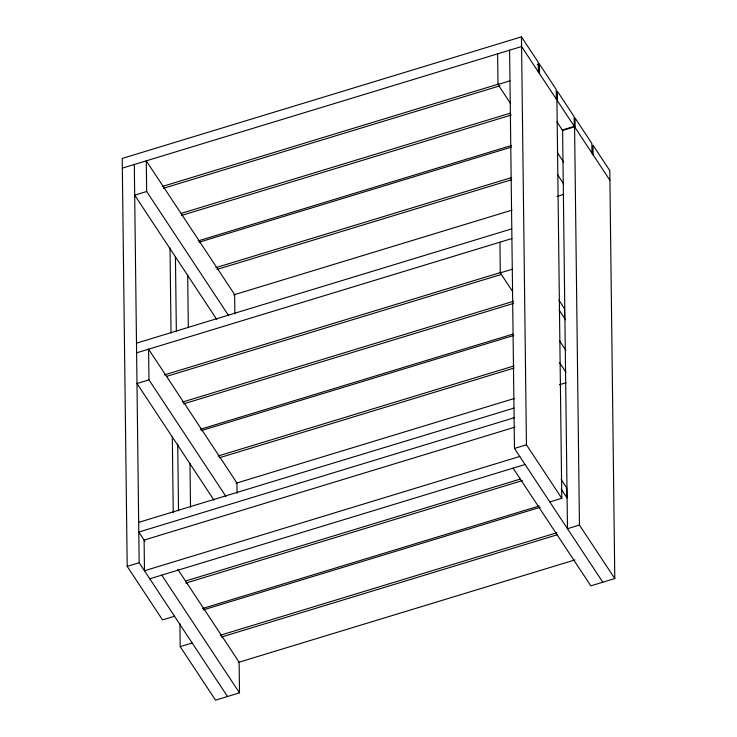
<?xml version="1.0" encoding="UTF-8"?>
<svg xmlns="http://www.w3.org/2000/svg" width="737" height="737" viewBox="0 0 737 737"><rect width="100%" height="100%" fill="white"/><g stroke="black" fill="none" stroke-linecap="round" stroke-linejoin="round"><path stroke-width="1.11" d="M538.369 71.95L538.25 62.267L521.464 36.85L122.213 158.437L127.197 566.375L162.536 619.891L174.512 616.243M122.333 168.128L521.584 46.542L556.914 100.048L561.778 498.304L549.802 501.952M537.227 64.718L539.429 64.055L556.214 89.463L556.324 99.154M162.214 186.507L498.774 84.009M228.691 315.722L146.663 191.509L134.687 195.158L216.715 319.37M497.622 53.829L498 84.506L509.976 80.858M163.393 188.294L499.944 85.796M181.274 213.371L510.133 113.222M181.357 215.49L511.312 115.009M198.142 240.907L511.598 145.447M562.193 130.034L574.289 126.349L574.169 116.667L557.384 91.25L557.504 100.941L574.289 126.349M556.932 121.845L562.607 130.449L574.584 126.801L609.923 180.307M199.018 242.243L511.386 147.114M215.803 267.66L511.671 177.562M216.982 269.447L511.745 179.681M233.767 294.864L512.031 210.119M557.126 196.383L563.731 194.375M136.492 343.156L511.782 228.857M136.612 352.839L511.902 238.548M164.397 374.903L501.178 272.34M225.946 496.443L148.966 379.868L136.981 383.516L213.97 500.091M499.926 242.197L500.303 272.874L512.279 269.226M166.682 376.358L501.252 274.459M182.361 402.107L513.634 301.221M183.541 403.885L513.707 303.34M200.326 429.303L512.888 334.119M201.21 430.648L513.772 335.455M217.995 456.056L514.048 365.902M219.175 457.843L514.122 368.021M235.96 483.26L514.398 398.459M559.521 384.723L566.127 382.706M138.685 522.367L513.975 408.077M514.094 417.759L138.796 532.059L145.014 541.465M514.988 427.128L144.102 540.083L144.47 570.76L519.769 456.47M127.197 566.375L139.173 562.736L227.512 696.502M509.599 50.18L514.472 448.437L526.448 444.789L561.778 498.304M149.777 578.785L525.066 464.494M185.65 580.986L520.23 479.096M185.733 583.105L522.505 480.542M202.518 608.522L539.291 505.96M203.403 609.858L540.175 507.296M179.92 623.622L180.206 646.644L192.182 642.996M513.09 468.142L590.834 585.86L614.787 578.563L579.448 525.057L567.472 528.705L562.607 130.449M220.188 635.276L556.96 532.713M221.358 637.054L557.034 534.832M238.143 662.471L574.924 559.917M177.81 569.342L239.12 662.176L239.497 692.854L215.536 700.15L180.206 646.644M557.301 152.522L563.612 162.076M498 84.506L510.621 103.622M557.319 174.328L563.621 183.881M558.904 300.208L564.496 308.674L564.616 318.366M559.024 309.89L565.537 319.766M559.604 340.89L565.915 350.443M500.303 272.874L512.289 291.023M559.613 362.687L565.924 372.249M561.087 479.418L566.689 487.894L566.808 497.576M561.207 489.11L567.039 497.936M514.472 448.437L602.811 582.212M161.753 575.136L239.497 692.854M614.787 578.563L609.803 170.625L593.018 145.207L593.138 154.89M591.958 153.112L591.839 143.42L575.053 118.003L575.173 127.694M574.584 126.801L579.448 525.057M539.429 64.055L539.539 73.737M521.464 36.85L526.448 444.789M234.863 313.916L234.624 294.597L146.285 160.832L146.663 191.509M237.056 493.191L236.927 482.965L148.588 349.191L148.966 379.868M187.677 274.661L188.322 327.615M189.989 463.435L190.524 507.176M175.434 256.448L176.346 331.263M177.728 444.061L178.538 510.824M170.007 247.908L171.048 333.087M172.32 436.682L173.241 512.648M134.309 164.48L139.173 562.736"/></g></svg>
